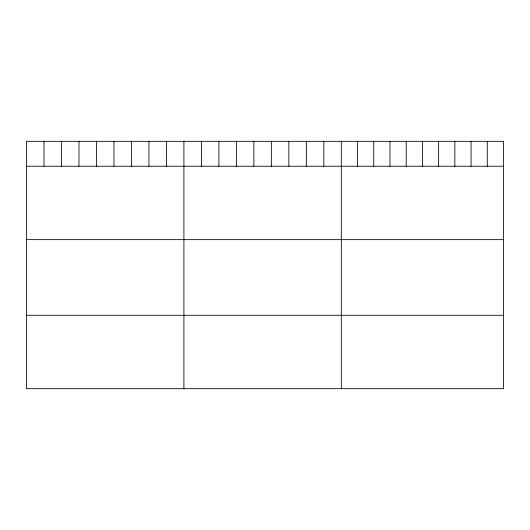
<?xml version="1.0" encoding="UTF-8"?>
<svg xmlns="http://www.w3.org/2000/svg" width="530" height="530" viewBox="0 0 530 530"><rect width="100%" height="100%" fill="white"/><g stroke="black" fill="none" stroke-linecap="round" stroke-linejoin="round"><path stroke-width="0.79" d="M26.5 166.234L503.5 166.234M26.5 239.639L503.5 239.639M26.5 315.277L503.5 315.277M487.282 141.318L487.282 166.234M471.064 141.318L471.064 166.234M454.846 141.318L454.846 166.234M438.628 141.318L438.628 166.234M422.41 141.318L422.41 166.234M406.192 141.318L406.192 166.234M389.974 141.318L389.974 166.234M373.756 141.318L373.756 166.234M357.538 141.318L357.538 166.234M341.32 141.318L341.32 388.682M323.83 141.318L323.83 166.234M306.34 141.318L306.34 166.234M288.85 141.318L288.85 166.234M271.36 141.318L271.36 166.234M253.87 141.318L253.87 166.234M236.38 141.318L236.38 166.234M218.89 141.318L218.89 166.234M201.4 141.318L201.4 166.234M183.91 141.318L183.91 388.682M166.42 141.318L166.42 166.234M148.93 141.318L148.93 166.234M131.44 141.318L131.44 166.234M113.95 141.318L113.95 166.234M96.46 141.318L96.46 166.234M78.97 141.318L78.97 166.234M61.48 141.318L61.48 166.234M43.99 141.318L43.99 166.234M503.5 141.318L26.5 141.318L26.5 388.682L503.5 388.682L503.5 141.318"/></g></svg>
